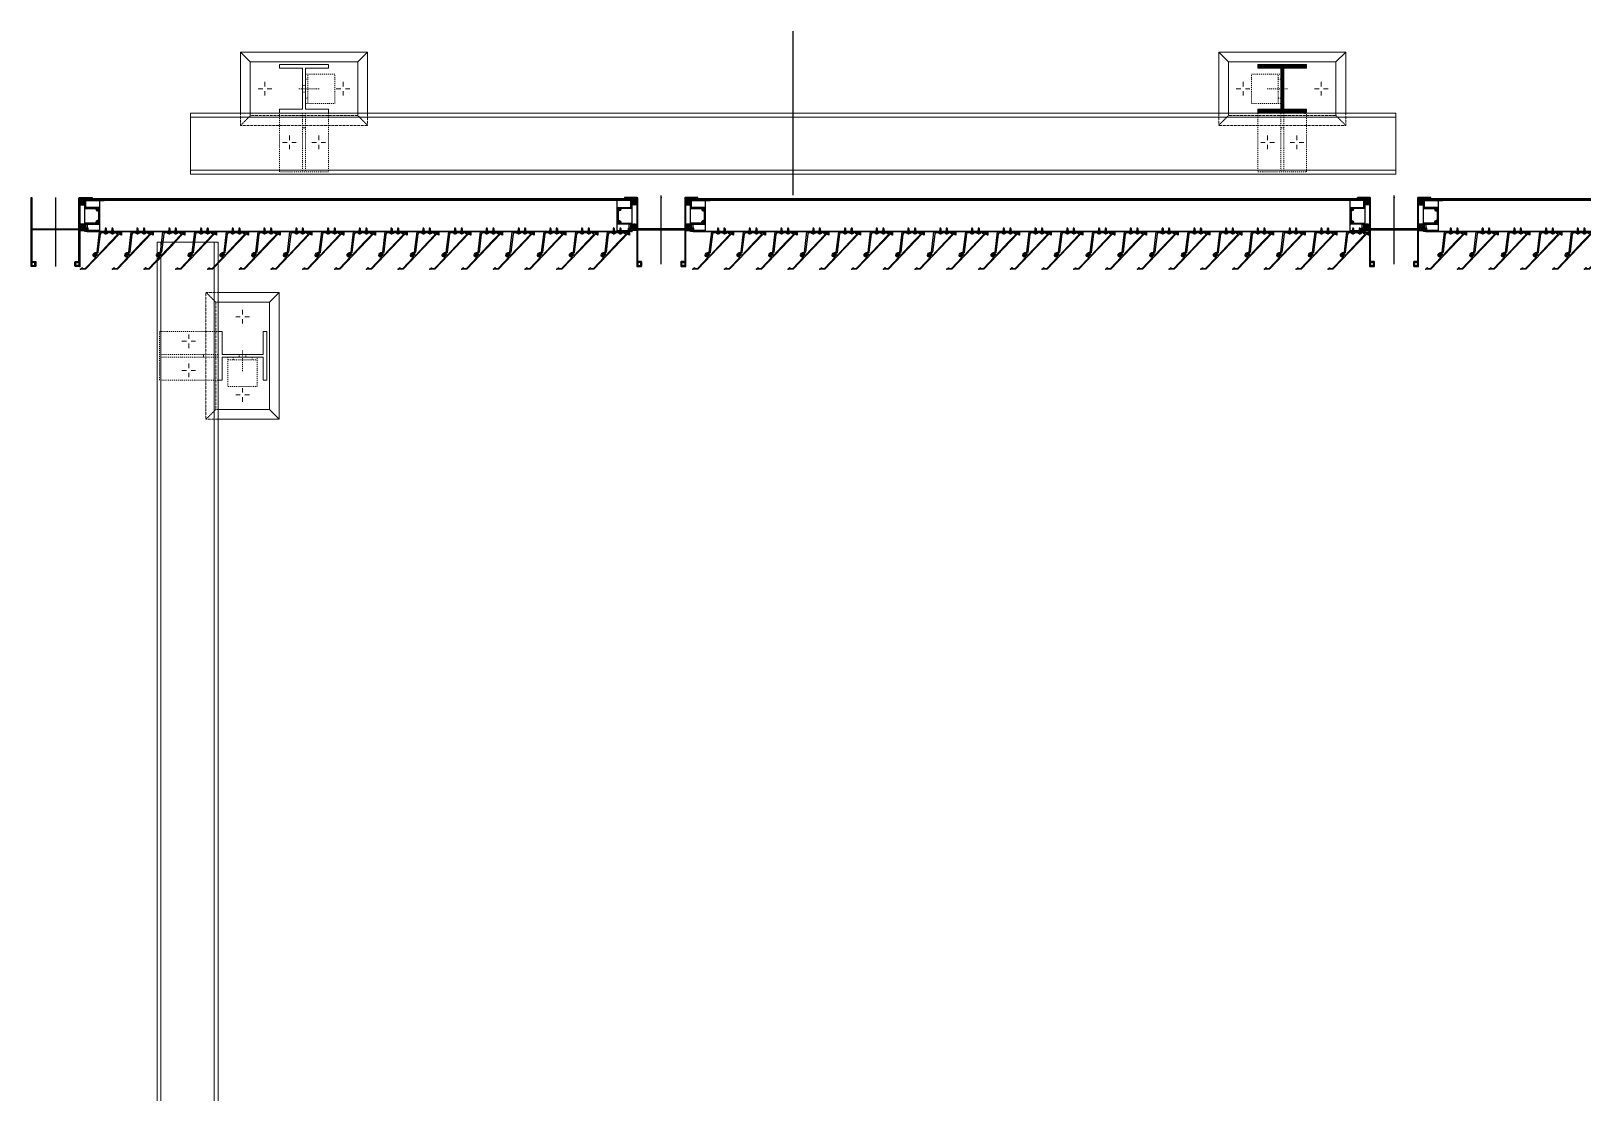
# Model space of a CAD drawing. Header units: millimetres. Extents: x -1379 to 1385823, y -4884429 to 548763.
# Drawn here: x 410368 to 413545, y -2446243 to -2444068 of the extents above; entities that cross this region are included whole.
import ezdxf

# ---------------------------------------------------------------- set-up
doc = ezdxf.new("R2010")
doc.units = ezdxf.units.MM
doc.set_wipeout_variables(frame=1)
for name, pattern in [('CENTER', [50.8, 31.75, -6.35, 6.35, -6.35]), ('HIDDEN', [0.375, 0.25, -0.125]), ('XKITLINE00', [0]), ('XKITLINE02', [4, 2, -2])]:
    doc.linetypes.add(name, pattern=pattern)
for name, color, linetype in [('000 - CONCRETE_WALL_HATCH_', 7, 'Continuous'), ('000 - EXISTING_STEEL-STRUCTURE_CUT_COLOR_4', 7, 'Continuous'), ('000 - EXISTING_STEEL-STRUCTURE_HATCH_', 7, 'Continuous'), ('000 - EXISTING_STEEL-STRUCTURE_HIDDEN_', 7, 'HIDDEN'), ('000 - EXISTING_STEEL-STRUCTURE_MAIN_COLOR_1', 7, 'Continuous'), ('000 - EXISTING_STEEL-STRUCTURE_MAIN_COLOR_2', 7, 'Continuous'), ('000 - EXISTING_STEEL-STRUCTURE_MAIN_COLOR_3', 7, 'Continuous'), ('000 - EXISTING_STEEL-STRUCTURE_WIPEOUT_', 7, 'Continuous'), ('010 - ASPG_ACCESSORIES_MAIN_COLOR_1', 7, 'Continuous'), ('010 - ASPG_EXTR_DEF_SUB', 7, 'Continuous'), ('010 - ASPG_EXTR_MAIN_COLOR_2', 7, 'Continuous'), ('010 - ASPG_FASTERN_DEF_SUB', 7, 'Continuous'), ('010 - ASPG_FRAMING_CUT_COLOR_4', 7, 'Continuous'), ('010 - ASPG_FRAMING_DEF_SUB', 7, 'Continuous'), ('010 - ASPG_FRAMING_HATCH_', 7, 'Continuous'), ('010 - ASPG_FRAMING_MAIN_COLOR_2', 7, 'Continuous'), ('010 - ASPG_FRAMING_SUB_COLOR_2', 7, 'Continuous'), ('010 - ASPG_FRAMING_WIPEOUT_', 7, 'Continuous'), ('BOLT & SCREW', 7, 'Continuous'), ('Center Line', 7, 'CENTER')]:
    doc.layers.add(name, color=color, linetype=linetype)
doc.layers.add('000 - EXISTING_STEEL-STRUCTURE_DEF_SUB', color=7, linetype='Continuous', plot=False)
doc.layers.add('12-GRID', color=7, linetype='CENTER', lineweight=13)
doc.layers.add('SCREW', color=7, linetype='Continuous', lineweight=5)
pattern_1 = [(45, (0, -0.0012), (-0.6735192, 0.6735192), []), (45, (0.449, -0.0012), (-0.6735192, 0.6735192), [])]
pattern_2 = [(270, (1257419.24324, -520041.6224), (0.65495992507, -1.1344238721), [0.7562825814, -1.5125651628]), (30, (1257419.24324, -520041.6224), (0.65495992936, 1.1344238696), [0.7562825814, -1.5125651628]), (330, (1257419.24324, -520041.6224), (1.30991985442, -2.48e-09), [-1.5125651628, 0.7562825814])]
pattern_3 = [(315, (1257419.4929, -520021.6224), (1.3369313545, 1.3369313545), []), (45, (1257419.4929, -520021.6224), (-1.3369313545, 1.3369313545), [])]
pattern_4 = [(270, (1257419.4425, -520043.9224), (0.65495992507, -1.1344238721), [0.7562825814, -1.5125651628]), (30, (1257419.4425, -520043.9224), (0.65495992936, 1.1344238696), [0.7562825814, -1.5125651628]), (330, (1257419.4425, -520043.9224), (1.30991985442, -2.48e-09), [-1.5125651628, 0.7562825814])]
pattern_5 = [(315, (1257419.1929, -520023.9224), (1.3369313545, 1.3369313545), []), (45, (1257419.1929, -520023.9224), (-1.3369313545, 1.3369313545), [])]

# ---------------------------------------------------------------- blocks, each defined once
blk = doc.blocks.new('*U2477')
at = {"layer": '000 - EXISTING_STEEL-STRUCTURE_HIDDEN_', "color": 7, "linetype": 'XKITLINE00', "lineweight": 0}
for p, q in [((-1081.1, 64), (-1081.1, 54.7)), ((-1081.1, 64), (-1081.1, 54.7)), ((-921.1, 64), (-921.1, 54.7)), ((-921.1, 64), (-921.1, 54.7)), ((921.1, 64), (921.1, 54.7)), ((921.1, 64), (921.1, 54.7)), ((1081.1, 64), (1081.1, 54.7)), ((1081.1, 64), (1081.1, 54.7)), ((-1095.1, 50), (-1085.8, 50)), ((-1095.1, 50), (-1085.8, 50)), ((-1081.1, 36), (-1081.1, 45.3)), ((-1081.1, 36), (-1081.1, 45.3)), ((-1067.1, 50), (-1076.4, 50)), ((-1067.1, 50), (-1076.4, 50)), ((-935.1, 50), (-925.8, 50)), ((-935.1, 50), (-925.8, 50)), ((-921.1, 36), (-921.1, 45.3)), ((-921.1, 36), (-921.1, 45.3)), ((-907.1, 50), (-916.4, 50)), ((-907.1, 50), (-916.4, 50)), ((907.1, 50), (916.5, 50)), ((907.1, 50), (916.5, 50)), ((921.1, 36), (921.1, 45.3)), ((921.1, 36), (921.1, 45.3)), ((935.1, 50), (925.8, 50)), ((935.1, 50), (925.8, 50)), ((1067.1, 50), (1076.5, 50)), ((1067.1, 50), (1076.5, 50)), ((1081.1, 36), (1081.1, 45.3)), ((1081.1, 36), (1081.1, 45.3)), ((1095.1, 50), (1085.8, 50)), ((1095.1, 50), (1085.8, 50))]:
    blk.add_line(p, q, dxfattribs=at)
at = {"layer": '000 - EXISTING_STEEL-STRUCTURE_HIDDEN_', "color": 7, "linetype": 'XKITLINE02', "lineweight": 0}
for p, q in [((-998.1, 69.5), (-993.1, 69.5)), ((998.1, 69.5), (993.1, 69.5)), ((998.1, 80), (998.1, 20)), ((1004.1, 80), (1004.1, 20)), ((-1012, 50), (-969.1, 50)), ((-998.1, 57), (-1004.1, 57)), ((-1004.1, 57), (-998.1, 57)), ((-998.1, 43), (-1004.1, 43)), ((-1004.1, 43), (-998.1, 43)), ((1012.1, 50), (969.1, 50)), ((998.1, 57), (1004.1, 57)), ((1004.1, 57), (998.1, 57)), ((998.1, 43), (1004.1, 43)), ((1004.1, 43), (998.1, 43)), ((-998.1, 30.5), (-993.1, 30.5)), ((998.1, 30.5), (993.1, 30.5))]:
    blk.add_line(p, q, dxfattribs=at)
at = {"layer": '000 - EXISTING_STEEL-STRUCTURE_MAIN_COLOR_1', "color": 7, "linetype": 'XKITLINE02', "lineweight": 0}
for p, q in [((-993.1, 20), (-993.1, 80)), ((993.1, 20), (993.1, 80))]:
    blk.add_line(p, q, dxfattribs=at)
for points in [[(-998.1, 20), (-938.1, 20), (-938.1, 80), (-998.1, 80)], [(998.1, 20), (938.1, 20), (938.1, 80), (998.1, 80)]]:
    blk.add_lwpolyline(points, dxfattribs=at)
at = {"layer": '000 - EXISTING_STEEL-STRUCTURE_MAIN_COLOR_2', "color": 7, "lineweight": 0}
for p, q in [((-1131.1, 125), (-1111.1, 105)), ((-871.1, 125), (-891.1, 105)), ((871.1, 125), (891.1, 105)), ((1131.1, 125), (1111.1, 105))]:
    blk.add_line(p, q, dxfattribs=at)
at = {"color": 7}
blk.add_wipeout([(-1233.6, 0), (-1233.6, -125), (1233.6, -125), (1233.6, 0)], dxfattribs=at).dxf.layer = '000 - EXISTING_STEEL-STRUCTURE_WIPEOUT_'
at = {"layer": '000 - CONCRETE_WALL_HATCH_'}
h = blk.add_hatch(dxfattribs=at)
h.set_pattern_fill('ANSI32', scale=0.1)
h.set_pattern_definition(pattern_1)
h.paths.add_polyline_path([(1051.1, 0), (1051.1, 8), (1004.1, 8), (1004.1, 92), (1051.1, 92), (1051.1, 100), (951.1, 100), (951.1, 92), (998.1, 92), (998.1, 8), (951.1, 8), (951.1, 0)])
at = {"layer": '000 - EXISTING_STEEL-STRUCTURE_CUT_COLOR_4', "color": 7, "lineweight": 0}
for points in [[(-1051.1, 0), (-1051.1, 8), (-1004.1, 8), (-1004.1, 92), (-1051.1, 92), (-1051.1, 100), (-951.1, 100), (-951.1, 92), (-998.1, 92), (-998.1, 8), (-951.1, 8), (-951.1, 0)], [(1051.1, 0), (1051.1, 8), (1004.1, 8), (1004.1, 92), (1051.1, 92), (1051.1, 100), (951.1, 100), (951.1, 92), (998.1, 92), (998.1, 8), (951.1, 8), (951.1, 0)]]:
    blk.add_lwpolyline(points, close=True, dxfattribs=at)
at = {"layer": '000 - EXISTING_STEEL-STRUCTURE_DEF_SUB', "color": 7}
blk.add_line((0, -168.2), (0, 168.2), dxfattribs=at)
at = {"layer": '000 - EXISTING_STEEL-STRUCTURE_HATCH_', "color": 7, "linetype": 'XKITLINE02', "lineweight": 0}
for p, q in [((-1004.1, 0), (-1004.1, -120)), ((-998.1, 0), (-998.1, -120)), ((998.1, 0), (998.1, -120)), ((1004.1, 0), (1004.1, -120))]:
    blk.add_line(p, q, dxfattribs=at)
for points in [[(-951.1, 0), (-951.1, -120), (-1051.1, -120), (-1051.1, 0)], [(951.1, 0), (951.1, -120), (1051.1, -120), (1051.1, 0)]]:
    blk.add_lwpolyline(points, dxfattribs=at)
at = {"layer": '000 - EXISTING_STEEL-STRUCTURE_HIDDEN_', "color": 7, "linetype": 'HIDDEN', "lineweight": 0, "ltscale": 5}
for p, q in [((1233.6, -8), (-1233.6, -8)), ((1233.6, -117), (-1233.6, -117))]:
    blk.add_line(p, q, dxfattribs=at)
at = {"layer": '000 - EXISTING_STEEL-STRUCTURE_HIDDEN_', "color": 7, "linetype": 'HIDDEN', "lineweight": 0, "ltscale": 2}
for p, q in [((-1111.1, -5), (-1131.1, -25)), ((-891.1, -5), (-871.1, -25)), ((891.1, -5), (871.1, -25)), ((1111.1, -5), (1131.1, -25))]:
    blk.add_line(p, q, dxfattribs=at)
at = {"layer": '000 - EXISTING_STEEL-STRUCTURE_HIDDEN_', "color": 7, "linetype": 'XKITLINE00', "lineweight": 0}
for p, q in [((-1004.1, -30), (-998.1, -30)), ((-1045.1, -60), (-1035.8, -60)), ((-1031.1, -46), (-1031.1, -55.3)), ((-1017.1, -60), (-1026.4, -60)), ((-985.1, -60), (-975.8, -60)), ((-971.1, -46), (-971.1, -55.3)), ((-957.1, -60), (-966.4, -60)), ((957.1, -60), (966.5, -60)), ((971.1, -46), (971.1, -55.3)), ((985.1, -60), (975.8, -60)), ((1017.1, -60), (1026.5, -60)), ((1031.1, -46), (1031.1, -55.3)), ((1045.1, -60), (1035.8, -60)), ((-1031.1, -74), (-1031.1, -64.7)), ((-971.1, -74), (-971.1, -64.7)), ((971.1, -74), (971.1, -64.7)), ((1031.1, -74), (1031.1, -64.7))]:
    blk.add_line(p, q, dxfattribs=at)
at = {"layer": '000 - EXISTING_STEEL-STRUCTURE_HIDDEN_', "color": 7, "linetype": 'XKITLINE02', "lineweight": 0}
for p, q in [((1051.1, 0), (951.1, 0)), ((1004.1, -30), (998.1, -30))]:
    blk.add_line(p, q, dxfattribs=at)
at = {"layer": '000 - EXISTING_STEEL-STRUCTURE_HIDDEN_', "color": 7, "linetype": 'HIDDEN', "lineweight": 0, "ltscale": 2}
for points in [[(-1131.1, 0), (-1131.1, -25), (-871.1, -25), (-871.1, 0)], [(-1111.1, 0), (-1111.1, -5), (-891.1, -5), (-891.1, 0)], [(1131.1, 0), (1131.1, -25), (871.1, -25), (871.1, 0)], [(1111.1, 0), (1111.1, -5), (891.1, -5), (891.1, 0)]]:
    blk.add_lwpolyline(points, dxfattribs=at)
at = {"layer": '000 - EXISTING_STEEL-STRUCTURE_MAIN_COLOR_2', "color": 7, "lineweight": 0}
for points in [[(-871.1, 0), (-871.1, 125), (-1131.1, 125), (-1131.1, 0)], [(-891.1, 0), (-891.1, 105), (-1111.1, 105), (-1111.1, 0)], [(871.1, 0), (871.1, 125), (1131.1, 125), (1131.1, 0)], [(891.1, 0), (891.1, 105), (1111.1, 105), (1111.1, 0)]]:
    blk.add_lwpolyline(points, dxfattribs=at)
at = {"layer": '000 - EXISTING_STEEL-STRUCTURE_MAIN_COLOR_3', "color": 7, "lineweight": 0}
blk.add_lwpolyline([(-1233.6, 0), (-1233.6, -125), (1233.6, -125), (1233.6, 0), (-1233.6, 0)], close=True, dxfattribs=at)
blk = doc.blocks.new('*U3054')
at = {"layer": '000 - EXISTING_STEEL-STRUCTURE_HIDDEN_', "color": 7, "linetype": 'XKITLINE00', "lineweight": 0}
for p, q in [((-1736, 64), (-1736, 54.7)), ((-1736, 64), (-1736, 54.7)), ((-1576, 64), (-1576, 54.7)), ((-1576, 64), (-1576, 54.7)), ((1576, 64), (1576, 54.7)), ((1576, 64), (1576, 54.7)), ((1736, 64), (1736, 54.7)), ((1736, 64), (1736, 54.7)), ((-1750, 50), (-1740.7, 50)), ((-1750, 50), (-1740.7, 50)), ((-1736, 36), (-1736, 45.3)), ((-1736, 36), (-1736, 45.3)), ((-1722, 50), (-1731.3, 50)), ((-1722, 50), (-1731.3, 50)), ((-1590, 50), (-1580.7, 50)), ((-1590, 50), (-1580.7, 50)), ((-1576, 36), (-1576, 45.3)), ((-1576, 36), (-1576, 45.3)), ((-1562, 50), (-1571.3, 50)), ((-1562, 50), (-1571.3, 50)), ((1562, 50), (1571.3, 50)), ((1562, 50), (1571.3, 50)), ((1576, 36), (1576, 45.3)), ((1576, 36), (1576, 45.3)), ((1590, 50), (1580.7, 50)), ((1590, 50), (1580.7, 50)), ((1722, 50), (1731.3, 50)), ((1722, 50), (1731.3, 50)), ((1736, 36), (1736, 45.3)), ((1736, 36), (1736, 45.3)), ((1750, 50), (1740.7, 50)), ((1750, 50), (1740.7, 50))]:
    blk.add_line(p, q, dxfattribs=at)
at = {"layer": '000 - EXISTING_STEEL-STRUCTURE_HIDDEN_', "color": 7, "linetype": 'XKITLINE02', "lineweight": 0}
for p, q in [((-1653, 69.5), (-1648, 69.5)), ((1653, 69.5), (1648, 69.5)), ((1653, 80), (1653, 20)), ((1659, 80), (1659, 20)), ((-1666.9, 50), (-1624, 50)), ((-1653, 57), (-1659, 57)), ((-1659, 57), (-1653, 57)), ((-1653, 43), (-1659, 43)), ((-1659, 43), (-1653, 43)), ((1666.9, 50), (1624, 50)), ((1653, 57), (1659, 57)), ((1659, 57), (1653, 57)), ((1653, 43), (1659, 43)), ((1659, 43), (1653, 43)), ((-1653, 30.5), (-1648, 30.5)), ((1653, 30.5), (1648, 30.5))]:
    blk.add_line(p, q, dxfattribs=at)
at = {"layer": '000 - EXISTING_STEEL-STRUCTURE_MAIN_COLOR_1', "color": 7, "linetype": 'XKITLINE02', "lineweight": 0}
for p, q in [((-1648, 20), (-1648, 80)), ((1648, 20), (1648, 80))]:
    blk.add_line(p, q, dxfattribs=at)
for points in [[(-1653, 20), (-1593, 20), (-1593, 80), (-1653, 80)], [(1653, 20), (1593, 20), (1593, 80), (1653, 80)]]:
    blk.add_lwpolyline(points, dxfattribs=at)
at = {"layer": '000 - EXISTING_STEEL-STRUCTURE_MAIN_COLOR_2', "color": 7, "lineweight": 0}
for p, q in [((-1786, 125), (-1766, 105)), ((-1526, 125), (-1546, 105)), ((1526, 125), (1546, 105)), ((1786, 125), (1766, 105))]:
    blk.add_line(p, q, dxfattribs=at)
at = {"color": 7}
blk.add_wipeout([(-1888.5, 0), (-1888.5, -125), (1888.5, -125), (1888.5, 0)], dxfattribs=at).dxf.layer = '000 - EXISTING_STEEL-STRUCTURE_WIPEOUT_'
at = {"layer": '000 - CONCRETE_WALL_HATCH_'}
h = blk.add_hatch(dxfattribs=at)
h.set_pattern_fill('ANSI32', scale=0.1)
h.set_pattern_definition(pattern_1)
h.paths.add_polyline_path([(1706, 0), (1706, 8), (1659, 8), (1659, 92), (1706, 92), (1706, 100), (1606, 100), (1606, 92), (1653, 92), (1653, 8), (1606, 8), (1606, 0)])
at = {"layer": '000 - EXISTING_STEEL-STRUCTURE_CUT_COLOR_4', "color": 7, "lineweight": 0}
for points in [[(-1706, 0), (-1706, 8), (-1659, 8), (-1659, 92), (-1706, 92), (-1706, 100), (-1606, 100), (-1606, 92), (-1653, 92), (-1653, 8), (-1606, 8), (-1606, 0)], [(1706, 0), (1706, 8), (1659, 8), (1659, 92), (1706, 92), (1706, 100), (1606, 100), (1606, 92), (1653, 92), (1653, 8), (1606, 8), (1606, 0)]]:
    blk.add_lwpolyline(points, close=True, dxfattribs=at)
at = {"layer": '000 - EXISTING_STEEL-STRUCTURE_DEF_SUB', "color": 7}
blk.add_line((0, -168.2), (0, 168.2), dxfattribs=at)
at = {"layer": '000 - EXISTING_STEEL-STRUCTURE_HATCH_', "color": 7, "linetype": 'XKITLINE02', "lineweight": 0}
for p, q in [((1653, 0), (1653, -120)), ((1659, 0), (1659, -120)), ((-1659, 0), (-1659, -120)), ((-1653, 0), (-1653, -120))]:
    blk.add_line(p, q, dxfattribs=at)
for points in [[(1606, 0), (1606, -120), (1706, -120), (1706, 0)], [(-1606, 0), (-1606, -120), (-1706, -120), (-1706, 0)]]:
    blk.add_lwpolyline(points, dxfattribs=at)
at = {"layer": '000 - EXISTING_STEEL-STRUCTURE_HIDDEN_', "color": 7, "linetype": 'XKITLINE02', "lineweight": 0}
for p, q in [((1706, 0), (1606, 0)), ((1659, -30), (1653, -30))]:
    blk.add_line(p, q, dxfattribs=at)
at = {"layer": '000 - EXISTING_STEEL-STRUCTURE_HIDDEN_', "color": 7, "linetype": 'HIDDEN', "lineweight": 0, "ltscale": 5}
for p, q in [((1888.5, -8), (-1888.5, -8)), ((1888.5, -117), (-1888.5, -117))]:
    blk.add_line(p, q, dxfattribs=at)
at = {"layer": '000 - EXISTING_STEEL-STRUCTURE_HIDDEN_', "color": 7, "linetype": 'HIDDEN', "lineweight": 0, "ltscale": 2}
for p, q in [((-1766, -5), (-1786, -25)), ((-1546, -5), (-1526, -25)), ((1546, -5), (1526, -25)), ((1766, -5), (1786, -25))]:
    blk.add_line(p, q, dxfattribs=at)
at = {"layer": '000 - EXISTING_STEEL-STRUCTURE_HIDDEN_', "color": 7, "linetype": 'XKITLINE00', "lineweight": 0}
for p, q in [((-1659, -30), (-1653, -30)), ((-1700, -60), (-1690.7, -60)), ((-1686, -46), (-1686, -55.3)), ((-1672, -60), (-1681.3, -60)), ((-1640, -60), (-1630.7, -60)), ((-1626, -46), (-1626, -55.3)), ((-1612, -60), (-1621.3, -60)), ((1612, -60), (1621.3, -60)), ((1626, -46), (1626, -55.3)), ((1640, -60), (1630.7, -60)), ((1672, -60), (1681.3, -60)), ((1686, -46), (1686, -55.3)), ((1700, -60), (1690.7, -60)), ((-1686, -74), (-1686, -64.7)), ((-1626, -74), (-1626, -64.7)), ((1626, -74), (1626, -64.7)), ((1686, -74), (1686, -64.7))]:
    blk.add_line(p, q, dxfattribs=at)
at = {"layer": '000 - EXISTING_STEEL-STRUCTURE_HIDDEN_', "color": 7, "linetype": 'HIDDEN', "lineweight": 0, "ltscale": 2}
for points in [[(1786, 0), (1786, -25), (1526, -25), (1526, 0)], [(1766, 0), (1766, -5), (1546, -5), (1546, 0)], [(-1786, 0), (-1786, -25), (-1526, -25), (-1526, 0)], [(-1766, 0), (-1766, -5), (-1546, -5), (-1546, 0)]]:
    blk.add_lwpolyline(points, dxfattribs=at)
at = {"layer": '000 - EXISTING_STEEL-STRUCTURE_MAIN_COLOR_2', "color": 7, "lineweight": 0}
for points in [[(-1526, 0), (-1526, 125), (-1786, 125), (-1786, 0)], [(-1546, 0), (-1546, 105), (-1766, 105), (-1766, 0)], [(1526, 0), (1526, 125), (1786, 125), (1786, 0)], [(1546, 0), (1546, 105), (1766, 105), (1766, 0)]]:
    blk.add_lwpolyline(points, dxfattribs=at)
at = {"layer": '000 - EXISTING_STEEL-STRUCTURE_MAIN_COLOR_3', "color": 7, "lineweight": 0}
blk.add_lwpolyline([(-1888.5, 0), (-1888.5, -125), (1888.5, -125), (1888.5, 0), (-1888.5, 0)], close=True, dxfattribs=at)
blk = doc.blocks.new('*U3530')
at = {"layer": '12-GRID', "color": 7, "linetype": 'CENTER'}
for p, q in [((0, -6.2), (0, 2.2)), ((-4.2, -2), (4.2, -2))]:
    blk.add_line(p, q, dxfattribs=at)
at = {"layer": 'BOLT & SCREW', "color": 7}
for p, q in [((-0.6, -1.8), (-1.8, -1.6)), ((-0.6, -2.2), (-1.8, -2.4)), ((-0.5, -1.8), (-0.9, -1.6)), ((-0.5, -2.2), (-0.9, -2.4)), ((-0.2, -1.4), (-0.4, -0.2)), ((-0.2, -1.5), (-0.4, -1.1)), ((-0.2, -2.5), (-0.4, -2.9)), ((-0.2, -2.6), (-0.4, -3.8)), ((0.2, -1.4), (0.4, -0.2)), ((0.2, -1.5), (0.4, -1.1)), ((0.4, -2.9), (0.2, -2.5)), ((0.2, -2.6), (0.4, -3.8)), ((0.5, -1.8), (0.9, -1.6)), ((0.5, -2.2), (0.9, -2.4)), ((0.6, -1.8), (1.8, -1.6)), ((0.6, -2.2), (1.8, -2.4))]:
    blk.add_line(p, q, dxfattribs=at)
for points in [[(-1.8, -1.6), (-0.9, -1.6, 0.414214), (-0.4, -1.1), (-0.4, -0.2), (0.4, -0.2), (0.4, -1.1, 0.414214), (0.9, -1.6), (1.8, -1.6), (1.8, -2.4), (0.9, -2.4, 0.414214), (0.4, -2.9), (0.4, -3.8), (-0.4, -3.8), (-0.4, -2.9, 0.414214), (-0.9, -2.4), (-1.8, -2.4)], [(0.2, -2.5, -0.414214), (0.5, -2.2), (0.6, -2.2), (0.6, -1.8), (0.5, -1.8, -0.414214), (0.2, -1.5), (0.2, -1.4), (-0.2, -1.4), (-0.2, -1.5, -0.414214), (-0.5, -1.8), (-0.6, -1.8), (-0.6, -2.2), (-0.5, -2.2, -0.414214), (-0.2, -2.5), (-0.2, -2.6), (0.2, -2.6)]]:
    blk.add_lwpolyline(points, format="xyb", close=True, dxfattribs=at)
blk.add_circle((0, -2), 3.5, dxfattribs=at)
blk = doc.blocks.new('000_ASPG_TYP_FILES_20260218-010703_FRAME_EXTR_')
at = {"layer": '010 - ASPG_FRAMING_HATCH_'}
h = blk.add_hatch(dxfattribs=at)
h.set_pattern_fill('ANSI32', scale=0.1, angle=180)
edge = h.paths.add_edge_path()
edge.add_line((2, 16), (2, 2))
edge.add_line((2, 2), (39.7, 2))
edge.add_arc((39.7, 1.7), 0.3, 0, 90, ccw=False)
edge.add_line((40, 1.7), (40, 0.3))
edge.add_arc((39.7, 0.3), 0.3, -90, 0, ccw=False)
edge.add_line((39.7, 0), (0.3, 0))
edge.add_arc((0.3, 0.3), 0.3, 180, 270, ccw=False)
edge.add_line((0, 0.3), (0, 17.7))
edge.add_arc((0.3, 17.7), 0.3, 90, 180, ccw=False)
edge.add_line((0.3, 18), (22.6, 18))
edge.add_arc((22.6, 18.5), 0.5, 270, 380.2095)
edge.add_arc((26.2, 19.8), 3.35, 182.0638, 200.2095, ccw=False)
edge.add_arc((23.6, 19.7), 0.76, 2.0638, 182.0638, ccw=False)
edge.add_arc((26.2, 19.8), 1.83, 182.0638, 447.9362)
edge.add_arc((26.3, 22.4), 0.76, 87.9362, 267.9362, ccw=False)
edge.add_arc((26.2, 19.8), 3.35, 69.7905, 87.9362, ccw=False)
edge.add_arc((27.5, 23.4), 0.5, 249.7905, 360)
edge.add_line((28, 23.4), (28, 26.7))
edge.add_line((28, 26.7), (28.5, 27.2))
edge.add_line((28.5, 27.2), (28, 27.7))
edge.add_line((28, 27.7), (28, 38.6))
edge.add_line((28, 38.6), (28.5, 39.1))
edge.add_line((28.5, 39.1), (28, 39.6))
edge.add_line((28, 39.6), (28, 42.9))
edge.add_arc((27.5, 42.9), 0.5, 0, 110.2095)
edge.add_arc((26.2, 46.5), 3.35, 272.0638, 290.2095, ccw=False)
edge.add_arc((26.3, 43.9), 0.76, 92.0638, 272.0638, ccw=False)
edge.add_arc((26.2, 46.5), 1.83, 272.0638, 537.9362)
edge.add_arc((23.6, 46.6), 0.76, 177.9362, 357.9362, ccw=False)
edge.add_arc((26.2, 46.5), 3.35, 159.7905, 177.9362, ccw=False)
edge.add_arc((22.6, 47.8), 0.5, 339.7905, 450)
edge.add_line((22.6, 48.3), (0.3, 48.3))
edge.add_arc((0.3, 48.6), 0.3, 180, 270, ccw=False)
edge.add_line((0, 48.6), (0, 60))
edge.add_arc((0.3, 60), 0.3, 90, 180, ccw=False)
edge.add_line((0.3, 60.3), (5, 60.3))
edge.add_line((5, 60.3), (5, 65))
edge.add_arc((5.3, 65), 0.3, 90, 180, ccw=False)
edge.add_line((5.3, 65.3), (30, 65.3))
edge.add_line((30, 65.3), (30, 63.6))
edge.add_arc((29.7, 63.6), 0.3, -90, 0, ccw=False)
edge.add_line((29.7, 63.3), (7.3, 63.3))
edge.add_arc((7.3, 63), 0.3, 90, 180)
edge.add_line((7, 63), (7, 58.3))
edge.add_line((7, 58.3), (2.3, 58.3))
edge.add_arc((2.3, 58), 0.3, 90, 180)
edge.add_line((2, 58), (2, 50.6))
edge.add_arc((2.3, 50.6), 0.3, 180, 270)
edge.add_line((2.3, 50.3), (29.7, 50.3))
edge.add_arc((29.7, 50), 0.3, 0, 90, ccw=False)
edge.add_line((30, 50), (30, 26.7))
edge.add_line((30, 26.7), (30, 16.3))
edge.add_arc((29.7, 16.3), 0.3, -90, 0, ccw=False)
edge.add_line((29.7, 16), (2, 16))
at = {"layer": '010 - ASPG_FRAMING_CUT_COLOR_4', "color": 7}
blk.add_lwpolyline([(2, 16), (2, 2), (39.7, 2, -0.414214), (40, 1.7), (40, 0.3, -0.414214), (39.7, 0), (0.3, 0, -0.414214), (0, 0.3), (0, 17.7, -0.414214), (0.3, 18), (22.6, 18, 0.52173), (23, 18.7, -0.079342), (22.8, 19.7, -1), (24.3, 19.8, 2.296346), (26.2, 21.7, -1), (26.3, 23.2, -0.079342), (27.3, 23, 0.52173), (28, 23.4), (28, 26.7), (28.5, 27.2), (28, 27.7), (28, 38.6), (28.5, 39.1), (28, 39.6), (28, 42.9, 0.52173), (27.3, 43.3, -0.079342), (26.3, 43.1, -1), (26.2, 44.6, 2.296346), (24.3, 46.5, -1), (22.8, 46.6, -0.079342), (23, 47.6, 0.52173), (22.6, 48.3), (0.3, 48.3, -0.414214), (0, 48.6), (0, 60, -0.414214), (0.3, 60.3), (5, 60.3), (5, 65, -0.414214), (5.3, 65.3), (30, 65.3), (30, 63.6, -0.414214), (29.7, 63.3), (7.3, 63.3, 0.414214), (7, 63), (7, 58.3), (2.3, 58.3, 0.414214), (2, 58), (2, 50.6, 0.414214), (2.3, 50.3), (29.7, 50.3, -0.414214), (30, 50), (30, 26.7), (30, 16.3, -0.414214), (29.7, 16)], format="xyb", close=True, dxfattribs=at)
at = {"color": 7}
for p in [(26.2, 48.5), (26.2, 21.8)]:
    blk.add_blockref('*U3530', p, dxfattribs=at)
blk = doc.blocks.new('*U3143')
at = {"layer": '010 - ASPG_FRAMING_HATCH_', "transparency": 33554585}
h = blk.add_hatch(dxfattribs=at)
h.set_pattern_fill('ANSI32', scale=0.25)
edge = h.paths.add_edge_path()
edge.add_line((2, -50), (2, -75))
edge.add_line((2, -75), (0, -75))
edge.add_line((0, -75), (0, -49))
edge.add_arc((1, -49), 1, 90, 180, ccw=False)
edge.add_line((1, -48), (63, -48))
edge.add_arc((63, -47), 1, 270, 360)
edge.add_line((64, -47), (64, 47))
edge.add_arc((63, 47), 1, 0, 90)
edge.add_line((63, 48), (1, 48))
edge.add_arc((1, 49), 1, 180, 270, ccw=False)
edge.add_line((0, 49), (0, 75))
edge.add_line((0, 75), (2, 75))
edge.add_line((2, 75), (2, 50))
edge.add_line((2, 50), (141, 50))
edge.add_line((141, 50), (141, 41))
edge.add_arc((140, 41), 1, 270, 360, ccw=False)
edge.add_line((140, 40), (132, 40))
edge.add_arc((132, 41), 1, 180, 270, ccw=False)
edge.add_line((131, 41), (131, 47))
edge.add_arc((130, 47), 1, 0, 90)
edge.add_line((130, 48), (67, 48))
edge.add_arc((67, 47), 1, 90, 180)
edge.add_line((66, 47), (66, -47))
edge.add_arc((67, -47), 1, 180, 270)
edge.add_line((67, -48), (130, -48))
edge.add_arc((130, -47), 1, 270, 360)
edge.add_line((131, -47), (131, -41))
edge.add_arc((132, -41), 1, 90, 180, ccw=False)
edge.add_line((132, -40), (140, -40))
edge.add_arc((140, -41), 1, 0, 90, ccw=False)
edge.add_line((141, -41), (141, -50))
edge.add_line((141, -50), (2, -50))
h.paths.add_polyline_path([(139, 48), (139, 42), (133, 42), (133, 48)], flags=16)
h.paths.add_polyline_path([(139, -48), (139, -42), (133, -42), (133, -48)], flags=16)
at = {"layer": '010 - ASPG_FRAMING_HATCH_'}
h = blk.add_hatch(dxfattribs=at)
h.set_pattern_fill('ANSI37', scale=0.595498, angle=-90)
h.set_pattern_definition(pattern_3)
edge = h.paths.add_edge_path()
edge.add_ellipse((57.8, 55), major_axis=(0, -5), ratio=0.644482, start_angle=0, end_angle=180)
edge.add_line((57.8, 60), (62, 60))
edge.add_arc((62, 60.3), 0.3, -90, 0)
edge.add_line((62.3, 60.3), (62.3, 61))
edge.add_line((62.3, 61), (61.8, 61.5))
edge.add_line((61.8, 61.5), (62.3, 62))
edge.add_line((62.3, 62), (61.8, 62.5))
edge.add_line((61.8, 62.5), (62.3, 63))
edge.add_line((62.3, 63), (61.8, 63.5))
edge.add_line((61.8, 63.5), (62.3, 64))
edge.add_line((62.3, 64), (62.3, 65))
edge.add_line((62.3, 65), (63.3, 65))
edge.add_line((63.3, 65), (63.8, 65.5))
edge.add_line((63.8, 65.5), (64.3, 65))
edge.add_line((64.3, 65), (64.8, 65.5))
edge.add_line((64.8, 65.5), (65.3, 65))
edge.add_line((65.3, 65), (65.8, 65.5))
edge.add_line((65.8, 65.5), (66.3, 65))
edge.add_line((66.3, 65), (67, 65))
edge.add_arc((67, 65.3), 0.3, -90, 0)
edge.add_line((67.3, 65.3), (67.3, 60))
edge.add_arc((77.2, 55), 11.1, 153.2037, 206.7963)
edge.add_line((67.3, 50), (57.8, 50))
h = blk.add_hatch(dxfattribs=at)
h.set_pattern_fill('ANSI37', scale=0.595498, angle=-90)
h.set_pattern_definition(pattern_5)
edge = h.paths.add_edge_path()
edge.add_ellipse((11.5, 55), major_axis=(0, -5), ratio=0.644482, start_angle=180, end_angle=360, ccw=False)
edge.add_line((11.5, 60), (2, 60))
edge.add_arc((-7.9, 55), 11.1, -26.7963, 26.7963, ccw=False)
edge.add_line((2, 50), (11.5, 50))
h = blk.add_hatch(dxfattribs=at)
h.set_pattern_fill('HONEY', scale=0.238199, angle=-90)
h.set_pattern_definition(pattern_4)
edge = h.paths.add_edge_path()
edge.add_ellipse((11.8, 55), major_axis=(0, -5), ratio=0.644482, start_angle=0, end_angle=360, ccw=False)
h = blk.add_hatch(dxfattribs=at)
h.set_pattern_fill('HONEY', scale=0.238199, angle=-90)
h.set_pattern_definition(pattern_2)
edge = h.paths.add_edge_path()
edge.add_ellipse((57.5, 55), major_axis=(0, -5), ratio=0.644482, start_angle=0, end_angle=360)
h = blk.add_hatch(dxfattribs=at)
h.set_pattern_fill('ANSI37', scale=0.595498, angle=-90)
h.set_pattern_definition(pattern_5)
edge = h.paths.add_edge_path()
edge.add_ellipse((11.5, -55), major_axis=(0, 5), ratio=0.644482, start_angle=0, end_angle=180)
edge.add_line((11.5, -60), (2, -60))
edge.add_arc((-7.9, -55), 11.1, 333.2037, 386.7963)
edge.add_line((2, -50), (11.5, -50))
h = blk.add_hatch(dxfattribs=at)
h.set_pattern_fill('HONEY', scale=0.238199, angle=-90)
h.set_pattern_definition(pattern_4)
edge = h.paths.add_edge_path()
edge.add_ellipse((11.8, -55), major_axis=(0, 5), ratio=0.644482, start_angle=0, end_angle=360)
h = blk.add_hatch(dxfattribs=at)
h.set_pattern_fill('HONEY', scale=0.238199, angle=-90)
h.set_pattern_definition(pattern_2)
edge = h.paths.add_edge_path()
edge.add_ellipse((57.5, -55), major_axis=(0, 5), ratio=0.644482, start_angle=0, end_angle=360, ccw=False)
h = blk.add_hatch(dxfattribs=at)
h.set_pattern_fill('ANSI37', scale=0.595498, angle=-90)
h.set_pattern_definition(pattern_3)
edge = h.paths.add_edge_path()
edge.add_ellipse((57.8, -55), major_axis=(0, 5), ratio=0.644482, start_angle=180, end_angle=360, ccw=False)
edge.add_line((57.8, -60), (62, -60))
edge.add_arc((62, -60.3), 0.3, 360, 450, ccw=False)
edge.add_line((62.3, -60.3), (62.3, -61))
edge.add_line((62.3, -61), (61.8, -61.5))
edge.add_line((61.8, -61.5), (62.3, -62))
edge.add_line((62.3, -62), (61.8, -62.5))
edge.add_line((61.8, -62.5), (62.3, -63))
edge.add_line((62.3, -63), (61.8, -63.5))
edge.add_line((61.8, -63.5), (62.3, -64))
edge.add_line((62.3, -64), (62.3, -65))
edge.add_line((62.3, -65), (63.3, -65))
edge.add_line((63.3, -65), (63.8, -65.5))
edge.add_line((63.8, -65.5), (64.3, -65))
edge.add_line((64.3, -65), (64.8, -65.5))
edge.add_line((64.8, -65.5), (65.3, -65))
edge.add_line((65.3, -65), (65.8, -65.5))
edge.add_line((65.8, -65.5), (66.3, -65))
edge.add_line((66.3, -65), (67, -65))
edge.add_arc((67, -65.3), 0.3, 360, 450, ccw=False)
edge.add_line((67.3, -65.3), (67.3, -60))
edge.add_arc((77.2, -55), 11.1, 153.2037, 206.7963, ccw=False)
edge.add_line((67.3, -50), (57.8, -50))
at = {"layer": '010 - ASPG_FASTERN_DEF_SUB', "color": 7}
blk.add_point((0, 0), dxfattribs=at)
at = {"layer": '010 - ASPG_FRAMING_CUT_COLOR_4', "color": 7}
blk.add_lwpolyline([(2, -50), (2, -75), (0, -75), (0, -49, -0.414214), (1, -48), (63, -48, 0.414214), (64, -47), (64, 47, 0.414214), (63, 48), (1, 48, -0.414214), (0, 49), (0, 75), (2, 75), (2, 50), (141, 50), (141, 41, -0.414214), (140, 40), (132, 40, -0.414214), (131, 41), (131, 47, 0.414214), (130, 48), (67, 48, 0.414214), (66, 47), (66, -47, 0.414214), (67, -48), (130, -48, 0.414214), (131, -47), (131, -41, -0.414214), (132, -40), (140, -40, -0.414214), (141, -41), (141, -50)], format="xyb", close=True, dxfattribs=at)
for points in [[(139, 48), (139, 42), (133, 42), (133, 48)], [(139, -48), (139, -42), (133, -42), (133, -48)]]:
    blk.add_lwpolyline(points, close=True, dxfattribs=at)
at = {"layer": '010 - ASPG_FRAMING_DEF_SUB', "color": 7, "transparency": 33554508}
blk.add_line((136.5, 0), (-4.5, 0), dxfattribs=at)
at = {"layer": '010 - ASPG_FRAMING_DEF_SUB', "color": 7, "transparency": 33554457}
for points in [[(54.3, 50), (67.3, 50), (67.3, 65.5), (54.3, 65.5)], [(2, 50), (15, 50), (15, 60), (2, 60)], [(2, -50), (15, -50), (15, -60), (2, -60)], [(54.3, -50), (67.3, -50), (67.3, -65.5), (54.3, -65.5)]]:
    blk.add_lwpolyline(points, close=True, dxfattribs=at)
at = {"layer": '010 - ASPG_FRAMING_SUB_COLOR_2', "color": 7}
for points in [[(57.5, 50), (67.3, 50, -0.238199), (67.3, 60), (67.3, 65.3, -0.414214), (67, 65), (66.3, 65), (65.8, 65.5), (65.3, 65), (64.8, 65.5), (64.3, 65), (63.8, 65.5), (63.3, 65), (62.3, 65), (62.3, 64), (61.8, 63.5), (62.3, 63), (61.8, 62.5), (62.3, 62), (61.8, 61.5), (62.3, 61), (62.3, 60.3, -0.414214), (62, 60), (57.5, 60)], [(11.8, 50), (2, 50, 0.238199), (2, 60), (11.8, 60)], [(11.8, -50), (2, -50, -0.238199), (2, -60), (11.8, -60)], [(57.5, -50), (67.3, -50, 0.238199), (67.3, -60), (67.3, -65.3, 0.414214), (67, -65), (66.3, -65), (65.8, -65.5), (65.3, -65), (64.8, -65.5), (64.3, -65), (63.8, -65.5), (63.3, -65), (62.3, -65), (62.3, -64), (61.8, -63.5), (62.3, -63), (61.8, -62.5), (62.3, -62), (61.8, -61.5), (62.3, -61), (62.3, -60.3, 0.414214), (62, -60), (57.5, -60)]]:
    blk.add_lwpolyline(points, format="xyb", dxfattribs=at)
at = {"layer": '010 - ASPG_FRAMING_SUB_COLOR_2', "color": 7, "extrusion": (0, 0, -1)}
for centre, major_axis in [((11.8, 55), (0, -5)), ((57.5, -55), (0, 5))]:
    blk.add_ellipse(centre, major_axis=major_axis, ratio=0.644482, dxfattribs=at)
at = {"layer": '010 - ASPG_FRAMING_SUB_COLOR_2', "color": 7}
for centre, major_axis in [((57.5, 55), (0, -5)), ((11.8, -55), (0, 5))]:
    blk.add_ellipse(centre, major_axis=major_axis, ratio=0.644482, dxfattribs=at)
blk = doc.blocks.new('PZG35-9D5')
at = {"layer": 'Center Line', "color": 7}
blk.add_line((0, 3.7), (0, -10.5), dxfattribs=at)
at = {"layer": 'SCREW', "color": 7}
for p, q in [((-1.4, 0), (-1.4, -1.1)), ((1.4, 0), (1.4, -0.6)), ((-1.9, -1.4), (1.9, -0.9)), ((-1.9, -1.4), (-1.4, -1.1)), ((-1.9, -1.4), (-1.4, -1.7)), ((-1.9, -2.7), (1.9, -2.2)), ((-1.9, -2.7), (-1.4, -2.4)), ((-1.9, -2.7), (-1.4, -3)), ((-1.9, -4), (-1.4, -3.7)), ((-1.9, -4), (-1, -3.9)), ((-1.9, -4), (-1.4, -4.3)), ((-1.4, -1.1), (1.4, -0.6)), ((-1.4, -1.7), (1.4, -1.2)), ((-1.4, -1.7), (-1.4, -2.4)), ((-1.4, -2.4), (1.4, -1.9)), ((-1.4, -3), (1.4, -2.5)), ((-1.4, -3), (-1.4, -3.7)), ((-1.4, -3.7), (-0.8, -3.6)), ((-1.4, -4.3), (-1.4, -8.1)), ((-1.4, -4.3), (-1.2, -4.3)), ((0, -9.5), (-1.4, -8.1)), ((0, -9.5), (1.4, -8.1)), ((0.6, -3.3), (1.4, -3.2)), ((0.7, -3.7), (1.9, -3.5)), ((0.7, -3.9), (1.4, -3.8)), ((0.7, -4.6), (1.4, -4.5)), ((0.7, -5), (1.9, -4.8)), ((0.7, -5.2), (1.4, -5.1)), ((1.9, -0.9), (1.4, -0.6)), ((1.9, -0.9), (1.4, -1.2)), ((1.4, -1.2), (1.4, -1.9)), ((1.9, -2.2), (1.4, -1.9)), ((1.9, -2.2), (1.4, -2.5)), ((1.4, -2.5), (1.4, -3.2)), ((1.9, -3.5), (1.4, -3.2)), ((1.9, -3.5), (1.4, -3.8)), ((1.4, -3.8), (1.4, -4.5)), ((1.9, -4.8), (1.4, -4.5)), ((1.9, -4.8), (1.4, -5.1)), ((1.4, -5.1), (1.4, -8.1))]:
    blk.add_line(p, q, dxfattribs=at)
blk.add_lwpolyline([(0, -9.5), (0.7, -5.2), (0.7, -3.6, 0.417657), (0.4, -3.3, 0.108102), (-0.8, -3.6), (-1.4, -4.7)], format="xyb", dxfattribs=at)
blk = doc.blocks.new('*U3139')
at = {"layer": 'SCREW', "color": 7}
blk.add_lwpolyline([(3, 1.8, 0.09906), (0.8, 2.5), (0.8, 2.3), (-0.8, 2.3), (-0.8, 2.5, 0.09906), (-3, 1.8, 0.266588), (-3.5, 1), (-3.5, 0.2, 0.414214), (-3.3, 0), (3.3, 0, 0.414214), (3.5, 0.2), (3.5, 1, 0.266588)], format="xyb", close=True, dxfattribs=at)
blk.add_blockref('PZG35-9D5', (0, 0), dxfattribs=at)
blk = doc.blocks.new('*U3144')
at = {"color": 7}
blk.add_point((0, 0), dxfattribs=at)
at = {"layer": '010 - ASPG_ACCESSORIES_MAIN_COLOR_1', "color": 7}
blk.add_lwpolyline([(-39.7, -0.6, 0.414214), (-40, -0.9), (-40, -7.4, 0.57735), (-39.7, -7.6), (-36.6, -5.8, 0.767327), (-36.8, -5.3), (-37.9, -5.3, -0.414214), (-38.2, -5), (-38.2, -2.8, -0.414214), (-38, -2.6), (-32.2, -2.6, -0.388879), (-32, -2.8), (-31.8, -4.3, 0.388879), (-31.3, -4.8), (-30.3, -4.8, 0.414214), (-30, -4.5), (-30, -2.9, -0.414214), (-29.7, -2.6), (0.4, -2.6, -0.378969), (3.4, -5.2), (8, -42.5, 0.446593), (11.6, -45.1, -0.489802), (16.1, -48.7), (16.1, -49.4, -0.18248), (15.8, -50, -0.267949), (15.3, -50.2, 1.122115), (15.1, -52.3, 0.405004), (18.1, -49.4), (18.1, -48.7, 0.489805), (11.2, -43.1, -0.446597), (9.9, -42.3), (4.9, -0.8, 0.364176), (4.6, -0.6)], format="xyb", close=True, dxfattribs=at)
at = {"layer": '010 - ASPG_EXTR_DEF_SUB', "color": 7}
for p in [(-40, -0.5), (43.4, -76.9), (43.4, -77.5)]:
    blk.add_point(p, dxfattribs=at)
at = {"layer": '010 - ASPG_EXTR_MAIN_COLOR_2', "color": 7}
blk.add_lwpolyline([(11.4, -48.2), (11.5, -47.4), (12.2, -47.6), (12.3, -46.8, -0.535538), (14.2, -49.2, 0.991572), (15.7, -49.6, 1.157025), (8.8, -48.8, -0.688558), (8.3, -49), (-17.1, -22.2), (-32.3, -6.1), (-32.3, -2.9, 0.414312), (-32.6, -2.6), (-37.5, -2.6, 0.414116), (-37.8, -2.9), (-37.8, -4.3, 0.414214), (-37.5, -4.6), (-36, -4.6, -0.205895), (-35.8, -4.7), (33.2, -77.5), (43.1, -77.5, 0.668179), (43.4, -77), (40.5, -74.2, 0.668179), (40, -74.4), (40, -76), (33.9, -76), (11.9, -52.8, -0.558354), (12.1, -52, 0.766275), (12, -50.4, -0.438583), (10.7, -48.1)], format="xyb", close=True, dxfattribs=at)
at = {"layer": 'SCREW', "color": 7, "rotation": 180}
for p in [(-21.6, -2.5), (-8.2, -2.5)]:
    blk.add_blockref('*U3139', p, dxfattribs=at)
blk = doc.blocks.new('*U3053')
at = {"color": 7}
blk.add_wipeout([(1440, 4), (60, 4), (60, 69.3), (1440, 69.3)], dxfattribs=at).dxf.layer = '010 - ASPG_FRAMING_WIPEOUT_'
blk.add_point((60, 69.5), dxfattribs=at)
at = {"layer": '010 - ASPG_FRAMING_MAIN_COLOR_2', "color": 7}
blk.add_lwpolyline([(1410, 69.3), (90, 69.3), (90, 6), (1410, 6)], close=True, dxfattribs=at)
at = {"layer": '010 - ASPG_FRAMING_SUB_COLOR_2', "color": 7}
for points in [[(1440, 4), (60, 4), (60, 69.3), (1440, 69.3)], [(60, 2), (60, 4), (1440, 4), (1440, 2)]]:
    blk.add_lwpolyline(points, close=True, dxfattribs=at)
at = {"color": 7, "transparency": 33554559, "xscale": -1, "rotation": 270}
for p in [(0, 0), (1500, 0)]:
    blk.add_blockref('*U3143', p, dxfattribs=at)
at = {"color": 7, "xscale": -1, "rotation": 180}
for p in [(91.8, 69.3), (156.8, 69.3), (221.8, 69.3), (286.8, 69.3), (351.8, 69.3), (416.8, 69.3), (481.8, 69.3), (546.8, 69.3), (611.8, 69.3), (676.8, 69.3), (741.8, 69.3), (806.8, 69.3), (871.8, 69.3), (936.8, 69.3), (1001.8, 69.3), (1066.8, 69.3), (1131.8, 69.3), (1196.8, 69.3), (1261.8, 69.3), (1326.8, 69.3), (1391.8, 69.3)]:
    blk.add_blockref('*U3144', p, dxfattribs=at)
at = {"color": 7}
blk.add_blockref('000_ASPG_TYP_FILES_20260218-010703_FRAME_EXTR_', (60, 4), dxfattribs=at)
at = {"color": 7, "xscale": -1}
blk.add_blockref('000_ASPG_TYP_FILES_20260218-010703_FRAME_EXTR_', (1440, 4), dxfattribs=at)
blk = doc.blocks.new('000_ASPG_TYP_FILES_FRAMING_EXTR_BREAKLINE_TYPE_2')
at = {"layer": '010 - ASPG_FRAMING_HATCH_', "transparency": 33554585}
h = blk.add_hatch(dxfattribs=at)
h.set_pattern_fill('ANSI32', scale=0.25)
h.paths.add_polyline_path([(131, 91, 0.414214), (132, 90), (140, 90, 0.414214), (141, 91), (141, 100), (2, 100), (2, 125), (0, 125), (0, 99, 0.414214), (1, 98), (63, 98, -0.414214), (64, 97), (64, 3, -0.414214), (63, 2), (0, 2), (0, 0), (141, 0), (141, 9, 0.414214), (140, 10), (132, 10, 0.414214), (131, 9), (131, 3, -0.414214), (130, 2), (67, 2, -0.414214), (66, 3), (66, 97, -0.414214), (67, 98), (130, 98, -0.414214), (131, 97)])
h.paths.add_polyline_path([(133, 92), (133, 98), (139, 98), (139, 92)], flags=16)
h.paths.add_polyline_path([(133, 8), (139, 8), (139, 2), (133, 2)], flags=16)
at = {"layer": '010 - ASPG_FRAMING_HATCH_'}
h = blk.add_hatch(dxfattribs=at)
h.set_pattern_fill('ANSI37', scale=0.595498, angle=-90)
h.set_pattern_definition([(315, (1257419.1929, -519973.9224), (1.3369313545, 1.3369313545), []), (45, (1257419.1929, -519973.9224), (-1.3369313545, 1.3369313545), [])])
edge = h.paths.add_edge_path()
edge.add_ellipse((11.5, 105), major_axis=(0, -5), ratio=0.644482, start_angle=180, end_angle=360, ccw=False)
edge.add_line((11.5, 110), (2, 110))
edge.add_arc((-7.9, 105), 11.1, -26.7963, 26.7963, ccw=False)
edge.add_line((2, 100), (11.5, 100))
h = blk.add_hatch(dxfattribs=at)
h.set_pattern_fill('HONEY', scale=0.238199, angle=-90)
h.set_pattern_definition([(270, (1257419.4425, -519993.9224), (0.65495992507, -1.1344238721), [0.7562825814, -1.5125651628]), (30, (1257419.4425, -519993.9224), (0.65495992936, 1.1344238696), [0.7562825814, -1.5125651628]), (330, (1257419.4425, -519993.9224), (1.30991985442, -2.48e-09), [-1.5125651628, 0.7562825814])])
edge = h.paths.add_edge_path()
edge.add_ellipse((11.8, 105), major_axis=(0, -5), ratio=0.644482, start_angle=0, end_angle=360, ccw=False)
h = blk.add_hatch(dxfattribs=at)
h.set_pattern_fill('HONEY', scale=0.238199, angle=-90)
h.set_pattern_definition([(270, (1257419.24324, -519991.6224), (0.65495992507, -1.1344238721), [0.7562825814, -1.5125651628]), (30, (1257419.24324, -519991.6224), (0.65495992936, 1.1344238696), [0.7562825814, -1.5125651628]), (330, (1257419.24324, -519991.6224), (1.30991985442, -2.48e-09), [-1.5125651628, 0.7562825814])])
edge = h.paths.add_edge_path()
edge.add_ellipse((57.5, 105), major_axis=(0, -5), ratio=0.644482, start_angle=0, end_angle=360)
h = blk.add_hatch(dxfattribs=at)
h.set_pattern_fill('ANSI37', scale=0.595498, angle=-90)
h.set_pattern_definition([(315, (1257419.4929, -519971.6224), (1.3369313545, 1.3369313545), []), (45, (1257419.4929, -519971.6224), (-1.3369313545, 1.3369313545), [])])
edge = h.paths.add_edge_path()
edge.add_ellipse((57.8, 105), major_axis=(0, -5), ratio=0.644482, start_angle=0, end_angle=180)
edge.add_line((57.8, 110), (62, 110))
edge.add_arc((62, 110.3), 0.3, -90, 0)
edge.add_line((62.3, 110.3), (62.3, 111))
edge.add_line((62.3, 111), (61.8, 111.5))
edge.add_line((61.8, 111.5), (62.3, 112))
edge.add_line((62.3, 112), (61.8, 112.5))
edge.add_line((61.8, 112.5), (62.3, 113))
edge.add_line((62.3, 113), (61.8, 113.5))
edge.add_line((61.8, 113.5), (62.3, 114))
edge.add_line((62.3, 114), (62.3, 115))
edge.add_line((62.3, 115), (63.3, 115))
edge.add_line((63.3, 115), (63.8, 115.5))
edge.add_line((63.8, 115.5), (64.3, 115))
edge.add_line((64.3, 115), (64.8, 115.5))
edge.add_line((64.8, 115.5), (65.3, 115))
edge.add_line((65.3, 115), (65.8, 115.5))
edge.add_line((65.8, 115.5), (66.3, 115))
edge.add_line((66.3, 115), (67, 115))
edge.add_arc((67, 115.3), 0.3, -90, 0)
edge.add_line((67.3, 115.3), (67.3, 110))
edge.add_arc((77.2, 105), 11.1, 153.2037, 206.7963)
edge.add_line((67.3, 100), (57.8, 100))
at = {"color": 7}
blk.add_point((141, 100), dxfattribs=at)
at = {"layer": '010 - ASPG_FRAMING_CUT_COLOR_4', "color": 7}
blk.add_lwpolyline([(0, 0), (0, 2), (63, 2, 0.414214), (64, 3), (64, 97, 0.414214), (63, 98), (1, 98, -0.414214), (0, 99), (0, 125), (2, 125), (2, 100), (141, 100), (141, 91, -0.414214), (140, 90), (132, 90, -0.414214), (131, 91), (131, 97, 0.414214), (130, 98), (67, 98, 0.414214), (66, 97), (66, 3, 0.414214), (67, 2), (130, 2, 0.414214), (131, 3), (131, 9, -0.414214), (132, 10), (140, 10, -0.414214), (141, 9), (141, 0)], format="xyb", close=True, dxfattribs=at)
for points in [[(139, 98), (139, 92), (133, 92), (133, 98)], [(139, 2), (139, 8), (133, 8), (133, 2)]]:
    blk.add_lwpolyline(points, close=True, dxfattribs=at)
at = {"layer": '010 - ASPG_FRAMING_DEF_SUB', "color": 7, "transparency": 33554457}
blk.add_line((0, 50), (141, 50), dxfattribs=at)
for points in [[(2, 100), (15, 100), (15, 110), (2, 110)], [(54.3, 100), (67.3, 100), (67.3, 115.5), (54.3, 115.5)]]:
    blk.add_lwpolyline(points, close=True, dxfattribs=at)
at = {"layer": '010 - ASPG_FRAMING_SUB_COLOR_2', "color": 7}
for points in [[(11.8, 100), (2, 100, 0.238199), (2, 110), (11.8, 110)], [(57.5, 100), (67.3, 100, -0.238199), (67.3, 110), (67.3, 115.3, -0.414214), (67, 115), (66.3, 115), (65.8, 115.5), (65.3, 115), (64.8, 115.5), (64.3, 115), (63.8, 115.5), (63.3, 115), (62.3, 115), (62.3, 114), (61.8, 113.5), (62.3, 113), (61.8, 112.5), (62.3, 112), (61.8, 111.5), (62.3, 111), (62.3, 110.3, -0.414214), (62, 110), (57.5, 110)]]:
    blk.add_lwpolyline(points, format="xyb", dxfattribs=at)
at = {"layer": '010 - ASPG_FRAMING_SUB_COLOR_2', "color": 7, "extrusion": (0, 0, -1)}
blk.add_ellipse((11.8, 105), major_axis=(0, -5), ratio=0.644482, dxfattribs=at)
at = {"layer": '010 - ASPG_FRAMING_SUB_COLOR_2', "color": 7}
blk.add_ellipse((57.5, 105), major_axis=(0, -5), ratio=0.644482, dxfattribs=at)
blk = doc.blocks.new('*U1480')
at = {"color": 7}
blk.add_wipeout([(1180, 4), (60, 4), (60, 69.3), (1180, 69.3)], dxfattribs=at).dxf.layer = '010 - ASPG_FRAMING_WIPEOUT_'
blk.add_point((60, 69.5), dxfattribs=at)
at = {"layer": '010 - ASPG_FRAMING_MAIN_COLOR_2', "color": 7}
blk.add_lwpolyline([(1150, 69.3), (90, 69.3), (90, 6), (1150, 6)], close=True, dxfattribs=at)
at = {"layer": '010 - ASPG_FRAMING_SUB_COLOR_2', "color": 7}
for points in [[(1180, 4), (60, 4), (60, 69.3), (1180, 69.3)], [(60, 2), (60, 4), (1180, 4), (1180, 2)]]:
    blk.add_lwpolyline(points, close=True, dxfattribs=at)
at = {"color": 7, "transparency": 33554559, "xscale": -1, "rotation": 270}
blk.add_blockref('*U3143', (0, 0), dxfattribs=at)
at = {"color": 7, "xscale": -1, "rotation": 180}
for p in [(105, 69.3), (170, 69.3), (235, 69.3), (300, 69.3), (365, 69.3), (430, 69.3), (495, 69.3), (560, 69.3), (625, 69.3), (690, 69.3), (755, 69.3), (820, 69.3), (885, 69.3), (950, 69.3), (1015, 69.3), (1080, 69.3), (1145, 69.3)]:
    blk.add_blockref('*U3144', p, dxfattribs=at)
at = {"color": 7, "rotation": 89.99999999999999}
blk.add_blockref('000_ASPG_TYP_FILES_FRAMING_EXTR_BREAKLINE_TYPE_2', (1290, 0), dxfattribs=at)
at = {"color": 7}
blk.add_blockref('000_ASPG_TYP_FILES_20260218-010703_FRAME_EXTR_', (60, 4), dxfattribs=at)
at = {"color": 7, "xscale": -1}
blk.add_blockref('000_ASPG_TYP_FILES_20260218-010703_FRAME_EXTR_', (1180, 4), dxfattribs=at)

msp = doc.modelspace()

# ---------------------------------------------------------------- block references
at = {"color": 7}
msp.add_blockref('*U2477', (411928.1, -2444236.3), dxfattribs=at)
at = {"color": 7, "rotation": 270}
msp.add_blockref('*U3054', (410751.1, -2446389.3), dxfattribs=at)

# ---------------------------------------------------------------- next in the draw order: block references
at = {"color": 7, "rotation": 180}
msp.add_blockref('*U3053', (414658.1, -2444409.3), dxfattribs=at)

# ---------------------------------------------------------------- next in the draw order: block references
msp.add_blockref('*U3053', (413158.1, -2444409.3), dxfattribs=at)

# ---------------------------------------------------------------- next in the draw order: block references
msp.add_blockref('*U1480', (411658.1, -2444409.3), dxfattribs=at)

doc.saveas('drawing.dxf')
